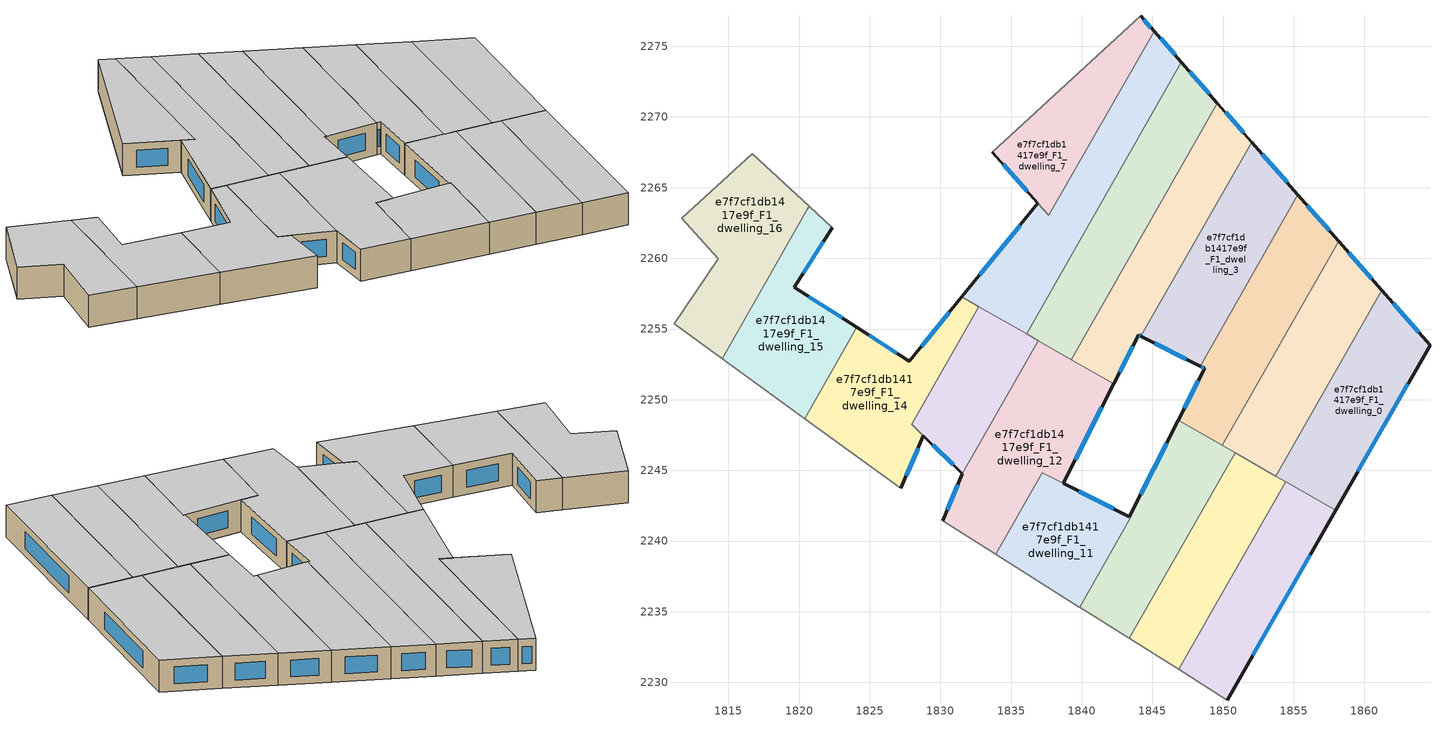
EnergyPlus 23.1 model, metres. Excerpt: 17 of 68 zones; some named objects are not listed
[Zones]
e7f7cf1db1417e9f_F1_dwelling_0
 floor to e7f7cf1db1417e9f_F0_dwelling_0 (EU_floor_Construction): 1861.23,2257.74 1864.63,2253.86 1857.96,2242.18 1853.73,2244.59 z3
 wall outside (EU_wall_Construction): 1857.96,2242.18 1864.63,2253.86 1861.23,2257.74 z3:6
 wall to e7f7cf1db1417e9f_F1_dwelling_1 (EU_wall_Construction): 1861.23,2257.74 1853.73,2244.59 z3:6
 wall to e7f7cf1db1417e9f_F1_dwelling_8 (EU_wall_Construction): 1854.43,2244.2 1857.96,2242.18 z3:6
 wall to e7f7cf1db1417e9f_F1_dwelling_9 (EU_wall_Construction): 1853.73,2244.59 1854.43,2244.2 z3:6
 window (EU_Window_Construction): 1863.83,2254.77 1862.03,2256.83 / 1859.53,2244.92 1863.07,2251.12 z3.7:5.3
 ceiling to e7f7cf1db1417e9f_F2_dwelling_0 (EU_floor_Construction): 1857.96,2242.18 1864.63,2253.86 1861.23,2257.74 1853.73,2244.59 z6
e7f7cf1db1417e9f_F1_dwelling_1
 floor to e7f7cf1db1417e9f_F0_dwelling_1 (EU_floor_Construction): 1858.17,2261.22 1861.23,2257.74 1853.73,2244.59 1849.92,2246.76 z3
 wall outside (EU_wall_Construction): 1861.23,2257.74 1858.17,2261.22 z3:6
 wall to e7f7cf1db1417e9f_F1_dwelling_2 (EU_wall_Construction): 1858.17,2261.22 1849.92,2246.76 z3:6
 wall to e7f7cf1db1417e9f_F1_dwelling_9 (EU_wall_Construction): 1850.85,2246.23 1853.73,2244.59 z3:6
 wall to e7f7cf1db1417e9f_F1_dwelling_10 (EU_wall_Construction): 1849.92,2246.76 1850.85,2246.23 z3:6
 window (EU_Window_Construction): 1860.51,2258.56 1858.89,2260.41 z3.7:5.3
 ceiling to e7f7cf1db1417e9f_F2_dwelling_1 (EU_floor_Construction): 1853.73,2244.59 1861.23,2257.74 1858.17,2261.22 1849.92,2246.76 z6
e7f7cf1db1417e9f_F1_dwelling_10
 floor to e7f7cf1db1417e9f_F0_dwelling_10 (EU_floor_Construction): 1850.85,2246.23 1843.37,2233.11 1839.84,2235.33 1843.46,2241.68 1843.37,2241.73 1846.83,2248.53 z3
 wall outside (EU_wall_Construction): 1846.83,2248.53 1843.37,2241.73 z3:6
 wall to e7f7cf1db1417e9f_F1_dwelling_11 (EU_wall_Construction): 1843.37,2241.73 1843.46,2241.68 1839.84,2235.33 z3:6
 wall to e7f7cf1db1417e9f_F1_dwelling_9 (EU_wall_Construction): 1843.37,2233.11 1850.85,2246.23 z3:6
 wall adiabatic (EU_wall_Construction): 1839.84,2235.33 1843.37,2233.11 z3:6
 wall to e7f7cf1db1417e9f_F1_dwelling_2 (EU_wall_Construction): 1849.92,2246.76 1846.83,2248.53 z3:6
 window (EU_Window_Construction): 1846.01,2246.93 1844.18,2243.32 z3.7:5.3
 ceiling to e7f7cf1db1417e9f_F2_dwelling_10 (EU_floor_Construction): 1843.37,2233.11 1850.85,2246.23 1846.83,2248.53 1843.37,2241.73 1843.46,2241.68 1839.84,2235.33 z6
e7f7cf1db1417e9f_F1_dwelling_11
 floor to e7f7cf1db1417e9f_F0_dwelling_11 (EU_floor_Construction): 1843.46,2241.68 1839.84,2235.33 1833.92,2239.05 1837.22,2244.83 z3
 wall outside (EU_wall_Construction): 1843.37,2241.73 1838.68,2244.09 z3:6
 wall adiabatic (EU_wall_Construction): 1833.92,2239.05 1839.84,2235.33 z3:6
 wall to e7f7cf1db1417e9f_F1_dwelling_12 (EU_wall_Construction): 1838.68,2244.09 1837.22,2244.83 1833.92,2239.05 z3:6
 window (EU_Window_Construction): 1842.27,2242.28 1839.78,2243.54 z3.7:5.3
 ceiling to e7f7cf1db1417e9f_F2_dwelling_11 (EU_floor_Construction): 1839.84,2235.33 1843.46,2241.68 1837.22,2244.83 1833.92,2239.05 z6
e7f7cf1db1417e9f_F1_dwelling_12
 floor to e7f7cf1db1417e9f_F0_dwelling_12 (EU_floor_Construction): 1842.26,2251.13 1838.68,2244.09 1837.22,2244.83 1833.92,2239.05 1830.15,2241.42 1831.54,2244.75 1836.92,2254.18 z3
 wall outside (EU_wall_Construction): 1838.68,2244.09 1842.26,2251.13 / 1831.54,2244.75 1830.15,2241.42 z3:6
 wall adiabatic (EU_wall_Construction): 1830.15,2241.42 1833.92,2239.05 z3:6
 wall to e7f7cf1db1417e9f_F1_dwelling_13 (EU_wall_Construction): 1836.92,2254.18 1831.54,2244.75 z3:6
 wall to e7f7cf1db1417e9f_F1_dwelling_4 (EU_wall_Construction): 1842.26,2251.13 1839.26,2252.84 z3:6
 wall to e7f7cf1db1417e9f_F1_dwelling_5 (EU_wall_Construction): 1839.26,2252.84 1836.92,2254.18 z3:6
 window (EU_Window_Construction): 1839.52,2245.74 1841.42,2249.48 / 1831.21,2243.97 1830.48,2242.2 z3.7:5.3
 ceiling to e7f7cf1db1417e9f_F2_dwelling_12 (EU_floor_Construction): 1838.68,2244.09 1842.26,2251.13 1836.92,2254.18 1831.54,2244.75 1830.15,2241.42 1833.92,2239.05 1837.22,2244.83 z6
e7f7cf1db1417e9f_F1_dwelling_13
 floor to e7f7cf1db1417e9f_F0_dwelling_13 (EU_floor_Construction): 1836.92,2254.18 1831.54,2244.75 1827.97,2248.25 1832.72,2256.57 z3
 wall outside (EU_wall_Construction): 1828.79,2247.44 1831.54,2244.75 z3:6
 wall to e7f7cf1db1417e9f_F1_dwelling_14 (EU_wall_Construction): 1832.72,2256.57 1827.97,2248.25 1828.79,2247.45 z3:6
 wall to e7f7cf1db1417e9f_F1_dwelling_6 (EU_wall_Construction): 1836.09,2254.65 1832.72,2256.57 z3:6
 wall to e7f7cf1db1417e9f_F1_dwelling_5 (EU_wall_Construction): 1836.92,2254.18 1836.09,2254.65 z3:6
 window (EU_Window_Construction): 1829.44,2246.81 1830.9,2245.39 z3.7:5.3
 ceiling to e7f7cf1db1417e9f_F2_dwelling_13 (EU_floor_Construction): 1831.54,2244.75 1836.92,2254.18 1832.72,2256.57 1827.97,2248.25 z6
e7f7cf1db1417e9f_F1_dwelling_14
 floor to e7f7cf1db1417e9f_F0_dwelling_14 (EU_floor_Construction): 1832.72,2256.57 1827.97,2248.25 1828.79,2247.45 1827.2,2243.74 1820.41,2248.66 1824.09,2255.11 1827.8,2252.71 1831.5,2257.27 z3
 wall outside (EU_wall_Construction): 1831.5,2257.27 1827.8,2252.71 1824.09,2255.11 / 1827.2,2243.74 1828.79,2247.45 z3:6
 wall to e7f7cf1db1417e9f_F1_dwelling_15 (EU_wall_Construction): 1824.09,2255.11 1820.41,2248.66 z3:6
 wall adiabatic (EU_wall_Construction): 1820.41,2248.66 1827.2,2243.74 z3:6
 wall to e7f7cf1db1417e9f_F1_dwelling_6 (EU_wall_Construction): 1832.72,2256.57 1831.5,2257.27 z3:6
 window (EU_Window_Construction): 1826.93,2253.27 1824.96,2254.55 / 1830.63,2256.2 1828.67,2253.78 / 1827.57,2244.61 1828.42,2246.58 z3.7:5.3
 ceiling to e7f7cf1db1417e9f_F2_dwelling_14 (EU_floor_Construction): 1828.79,2247.45 1827.97,2248.25 1832.72,2256.57 1831.5,2257.27 1827.8,2252.71 1824.09,2255.11 1820.41,2248.66 1827.2,2243.74 z6
e7f7cf1db1417e9f_F1_dwelling_15
 floor to e7f7cf1db1417e9f_F0_dwelling_15 (EU_floor_Construction): 1822.35,2262.16 1819.66,2257.97 1824.09,2255.11 1820.41,2248.66 1814.56,2252.9 1820.59,2263.49 1820.71,2263.69 z3
 wall outside (EU_wall_Construction): 1824.09,2255.11 1819.66,2257.97 1822.35,2262.16 z3:6
 wall adiabatic (EU_wall_Construction): 1814.56,2252.9 1820.41,2248.66 / 1822.35,2262.16 1820.71,2263.69 z3:6
 wall to e7f7cf1db1417e9f_F1_dwelling_16 (EU_wall_Construction): 1820.71,2263.69 1820.59,2263.49 1814.56,2252.9 z3:6
 window (EU_Window_Construction): 1823.05,2255.78 1820.7,2257.3 / 1820.3,2258.96 1821.72,2261.18 z3.7:5.3
 ceiling to e7f7cf1db1417e9f_F2_dwelling_15 (EU_floor_Construction): 1820.41,2248.66 1824.09,2255.11 1819.66,2257.97 1822.35,2262.16 1820.71,2263.69 1820.59,2263.49 1814.56,2252.9 z6
e7f7cf1db1417e9f_F1_dwelling_16
 floor to e7f7cf1db1417e9f_F0_dwelling_16 (EU_floor_Construction): 1820.71,2263.69 1814.56,2252.9 1811.15,2255.37 1814.27,2259.97 1811.72,2262.85 1816.7,2267.41 z3
 wall adiabatic (EU_wall_Construction): 1820.71,2263.69 1816.7,2267.41 1811.72,2262.85 1814.27,2259.97 1811.15,2255.37 1814.56,2252.9 z3:6
 ceiling to e7f7cf1db1417e9f_F2_dwelling_16 (EU_floor_Construction): 1814.56,2252.9 1820.71,2263.69 1816.7,2267.41 1811.72,2262.85 1814.27,2259.97 1811.15,2255.37 z6
e7f7cf1db1417e9f_F1_dwelling_2
 floor to e7f7cf1db1417e9f_F0_dwelling_2 (EU_floor_Construction): 1855.29,2264.5 1858.17,2261.22 1849.92,2246.76 1846.83,2248.53 1848.7,2252.21 1848.37,2252.38 z3
 wall outside (EU_wall_Construction): 1848.37,2252.38 1848.7,2252.21 1846.83,2248.53 / 1858.17,2261.22 1855.29,2264.5 z3:6
 wall to e7f7cf1db1417e9f_F1_dwelling_3 (EU_wall_Construction): 1855.29,2264.5 1848.37,2252.38 z3:6
 window (EU_Window_Construction): 1848.26,2251.35 1847.26,2249.39 / 1848.45,2252.34 1848.62,2252.25 / 1857.49,2261.99 1855.96,2263.73 z3.7:5.3
 ceiling to e7f7cf1db1417e9f_F2_dwelling_2 (EU_floor_Construction): 1849.92,2246.76 1858.17,2261.22 1855.29,2264.5 1848.37,2252.38 1848.7,2252.21 1846.83,2248.53 z6
e7f7cf1db1417e9f_F1_dwelling_3
 floor to e7f7cf1db1417e9f_F0_dwelling_3 (EU_floor_Construction): 1852.02,2268.22 1855.29,2264.5 1848.37,2252.38 1844.19,2254.5 z3
 wall outside (EU_wall_Construction): 1855.29,2264.5 1852.02,2268.22 / 1844.19,2254.5 1848.37,2252.38 z3:6
 wall to e7f7cf1db1417e9f_F1_dwelling_4 (EU_wall_Construction): 1852.02,2268.22 1844.19,2254.5 z3:6
 window (EU_Window_Construction): 1854.52,2265.38 1852.78,2267.35 / 1845.17,2254 1847.39,2252.88 z3.7:5.3
 ceiling to e7f7cf1db1417e9f_F2_dwelling_3 (EU_floor_Construction): 1848.37,2252.38 1855.29,2264.5 1852.02,2268.22 1844.19,2254.5 z6
e7f7cf1db1417e9f_F1_dwelling_4
 floor to e7f7cf1db1417e9f_F0_dwelling_4 (EU_floor_Construction): 1849.6,2270.97 1852.02,2268.22 1844.19,2254.5 1844.01,2254.59 1842.26,2251.13 1839.26,2252.84 z3
 wall outside (EU_wall_Construction): 1842.26,2251.13 1844.01,2254.59 1844.19,2254.5 / 1852.02,2268.22 1849.6,2270.97 z3:6
 wall to e7f7cf1db1417e9f_F1_dwelling_5 (EU_wall_Construction): 1849.6,2270.97 1839.26,2252.84 z3:6
 window (EU_Window_Construction): 1842.67,2251.94 1843.6,2253.78 / 1851.45,2268.87 1850.17,2270.33 / 1844.06,2254.57 1844.15,2254.52 z3.7:5.3
 ceiling to e7f7cf1db1417e9f_F2_dwelling_4 (EU_floor_Construction): 1844.19,2254.5 1852.02,2268.22 1849.6,2270.97 1839.26,2252.84 1842.26,2251.13 1844.01,2254.59 z6
e7f7cf1db1417e9f_F1_dwelling_5
 floor to e7f7cf1db1417e9f_F0_dwelling_5 (EU_floor_Construction): 1847.05,2273.87 1849.6,2270.97 1839.26,2252.84 1836.09,2254.65 z3
 wall outside (EU_wall_Construction): 1849.6,2270.97 1847.05,2273.87 z3:6
 wall to e7f7cf1db1417e9f_F1_dwelling_6 (EU_wall_Construction): 1847.05,2273.87 1836.09,2254.65 z3:6
 window (EU_Window_Construction): 1849,2271.65 1847.65,2273.19 z3.7:5.3
 ceiling to e7f7cf1db1417e9f_F2_dwelling_5 (EU_floor_Construction): 1839.26,2252.84 1849.6,2270.97 1847.05,2273.87 1836.09,2254.65 z6
e7f7cf1db1417e9f_F1_dwelling_6
 floor to e7f7cf1db1417e9f_F0_dwelling_6 (EU_floor_Construction): 1845.11,2276.08 1847.05,2273.87 1836.09,2254.65 1831.5,2257.27 1836.9,2263.9 1837.68,2263.03 z3
 wall outside (EU_wall_Construction): 1836.9,2263.9 1831.5,2257.27 / 1847.05,2273.87 1845.11,2276.08 z3:6
 wall to e7f7cf1db1417e9f_F1_dwelling_7 (EU_wall_Construction): 1845.11,2276.08 1837.68,2263.03 1836.9,2263.9 z3:6
 window (EU_Window_Construction): 1835.63,2262.35 1832.77,2258.82 / 1846.6,2274.39 1845.57,2275.56 z3.7:5.3
 ceiling to e7f7cf1db1417e9f_F2_dwelling_6 (EU_floor_Construction): 1836.09,2254.65 1847.05,2273.87 1845.11,2276.08 1837.68,2263.03 1836.9,2263.9 1831.5,2257.27 z6
e7f7cf1db1417e9f_F1_dwelling_7
 floor to e7f7cf1db1417e9f_F0_dwelling_7 (EU_floor_Construction): 1844.17,2277.14 1845.11,2276.08 1837.68,2263.03 1833.68,2267.5 z3
 wall outside (EU_wall_Construction): 1845.11,2276.08 1844.17,2277.14 / 1833.68,2267.5 1836.9,2263.9 z3:6
 wall adiabatic (EU_wall_Construction): 1844.17,2277.14 1833.68,2267.5 z3:6
 window (EU_Window_Construction): 1844.89,2276.33 1844.4,2276.89 / 1834.44,2266.65 1836.14,2264.75 z3.7:5.3
 ceiling to e7f7cf1db1417e9f_F2_dwelling_7 (EU_floor_Construction): 1837.68,2263.03 1845.11,2276.08 1844.17,2277.14 1833.68,2267.5 z6
e7f7cf1db1417e9f_F1_dwelling_8
 floor to e7f7cf1db1417e9f_F0_dwelling_8 (EU_floor_Construction): 1857.96,2242.18 1850.3,2228.75 1846.85,2230.92 1854.42,2244.2 z3
 wall outside (EU_wall_Construction): 1850.3,2228.75 1857.96,2242.18 z3:6
 wall to e7f7cf1db1417e9f_F1_dwelling_9 (EU_wall_Construction): 1854.42,2244.2 1846.85,2230.92 z3:6
 wall adiabatic (EU_wall_Construction): 1846.85,2230.92 1850.3,2228.75 z3:6
 window (EU_Window_Construction): 1852.1,2231.91 1856.16,2239.03 z3.7:5.3
 ceiling to e7f7cf1db1417e9f_F2_dwelling_8 (EU_floor_Construction): 1850.3,2228.75 1857.96,2242.18 1854.42,2244.2 1846.85,2230.92 z6
e7f7cf1db1417e9f_F1_dwelling_9
 floor to e7f7cf1db1417e9f_F0_dwelling_9 (EU_floor_Construction): 1854.42,2244.2 1846.85,2230.92 1843.37,2233.11 1850.85,2246.23 z3
 wall adiabatic (EU_wall_Construction): 1843.37,2233.11 1846.85,2230.92 z3:6
 ceiling to e7f7cf1db1417e9f_F2_dwelling_9 (EU_floor_Construction): 1846.85,2230.92 1854.42,2244.2 1850.85,2246.23 1843.37,2233.11 z6
[Building]
EU S2 Campaign: North Axis=0; Terrain=City; Solar Distribution=FullExterior
[Site:Location]
Budapest.Ferenc.Liszt.Intl.AP: Latitude=47.437; Longitude=19.256; Time Zone=1; Elevation=185
[SizingPeriod:WeatherFileDays]
AnnualSizingPeriod: Begin Month=1; Begin Day of Month=1; End Month=12; End Day of Month=31; Day of Week for Start Day=Monday; Use Weather File Daylight Saving Period=No; Use Weather File Rain and Snow Indicators=No
[MATERIAL]
EU_InternalMass_Material: Roughness=MediumRough; Thickness=0.1; Conductivity=1; Density=1800; Specific Heat=900; Thermal Absorptance=0.9; Solar Absorptance=0.7; Visible Absorptance=0.7
[MATERIAL:NOMASS] Roughness=MediumRough; Thermal Absorptance=0.9; Solar Absorptance=0.7; Visible Absorptance=0.7
Name | Thermal Resistance
EU_wall_NoMass | 0.832559
EU_floor_NoMass | 0.872794
[WINDOWMATERIAL:SIMPLEGLAZINGSYSTEM]
EU_Window_SimpleGlazing: UFactor=2.79869; Solar Heat Gain Coefficient=0.75; Visible Transmittance=0.75
[CONSTRUCTION]
EU_wall_Construction: EU_wall_NoMass
EU_floor_Construction: EU_floor_NoMass
EU_Window_Construction: EU_Window_SimpleGlazing
EU_InternalMass_Construction: EU_InternalMass_Material
[ZONE] Type=1; Multiplier=1; Ceiling Height=autocalculate; Floor Area=autocalculate; Part of Total Floor Area=Yes
Name | Volume
e7f7cf1db1417e9f_F1_dwelling_0 | 209.092
e7f7cf1db1417e9f_F1_dwelling_1 | 209.094
e7f7cf1db1417e9f_F1_dwelling_10 | 194.145
e7f7cf1db1417e9f_F1_dwelling_11 | 146.332
e7f7cf1db1417e9f_F1_dwelling_12 | 245.275
e7f7cf1db1417e9f_F1_dwelling_13 | 148.081
e7f7cf1db1417e9f_F1_dwelling_14 | 203.819
e7f7cf1db1417e9f_F1_dwelling_15 | 187.89
e7f7cf1db1417e9f_F1_dwelling_16 | 202.241
e7f7cf1db1417e9f_F1_dwelling_2 | 209.099
e7f7cf1db1417e9f_F1_dwelling_3 | 209.098
e7f7cf1db1417e9f_F1_dwelling_4 | 209.103
e7f7cf1db1417e9f_F1_dwelling_5 | 235.588
e7f7cf1db1417e9f_F1_dwelling_6 | 233.261
e7f7cf1db1417e9f_F1_dwelling_7 | 158.421
e7f7cf1db1417e9f_F1_dwelling_8 | 187.533
e7f7cf1db1417e9f_F1_dwelling_9 | 187.507
[INTERNALMASS] Construction=EU_InternalMass_Construction
Name | Zone or ZoneList | Surface Area
e7f7cf1db1417e9f_F1_dwelling_0_EU_InternalMass | e7f7cf1db1417e9f_F1_dwelling_0 | 69.6974
e7f7cf1db1417e9f_F1_dwelling_1_EU_InternalMass | e7f7cf1db1417e9f_F1_dwelling_1 | 69.6982
e7f7cf1db1417e9f_F1_dwelling_2_EU_InternalMass | e7f7cf1db1417e9f_F1_dwelling_2 | 69.6996
e7f7cf1db1417e9f_F1_dwelling_3_EU_InternalMass | e7f7cf1db1417e9f_F1_dwelling_3 | 69.6992
e7f7cf1db1417e9f_F1_dwelling_4_EU_InternalMass | e7f7cf1db1417e9f_F1_dwelling_4 | 69.7011
e7f7cf1db1417e9f_F1_dwelling_5_EU_InternalMass | e7f7cf1db1417e9f_F1_dwelling_5 | 78.5312
e7f7cf1db1417e9f_F1_dwelling_6_EU_InternalMass | e7f7cf1db1417e9f_F1_dwelling_6 | 77.7529
e7f7cf1db1417e9f_F1_dwelling_7_EU_InternalMass | e7f7cf1db1417e9f_F1_dwelling_7 | 52.8124
e7f7cf1db1417e9f_F1_dwelling_8_EU_InternalMass | e7f7cf1db1417e9f_F1_dwelling_8 | 62.511
e7f7cf1db1417e9f_F1_dwelling_9_EU_InternalMass | e7f7cf1db1417e9f_F1_dwelling_9 | 62.5024
e7f7cf1db1417e9f_F1_dwelling_10_EU_InternalMass | e7f7cf1db1417e9f_F1_dwelling_10 | 64.7147
e7f7cf1db1417e9f_F1_dwelling_11_EU_InternalMass | e7f7cf1db1417e9f_F1_dwelling_11 | 48.793
e7f7cf1db1417e9f_F1_dwelling_12_EU_InternalMass | e7f7cf1db1417e9f_F1_dwelling_12 | 81.7601
e7f7cf1db1417e9f_F1_dwelling_13_EU_InternalMass | e7f7cf1db1417e9f_F1_dwelling_13 | 49.3564
e7f7cf1db1417e9f_F1_dwelling_14_EU_InternalMass | e7f7cf1db1417e9f_F1_dwelling_14 | 67.9424
e7f7cf1db1417e9f_F1_dwelling_15_EU_InternalMass | e7f7cf1db1417e9f_F1_dwelling_15 | 62.6299
e7f7cf1db1417e9f_F1_dwelling_16_EU_InternalMass | e7f7cf1db1417e9f_F1_dwelling_16 | 67.4119
[OTHEREQUIPMENT] Fuel Type=Electricity; Design Level Calculation Method=Watts/Area; Power per Zone Floor Area=1; Fraction Latent=0; Fraction Radiant=0; Fraction Lost=0; Carbon Dioxide Generation Rate=0; EndUse Subcategory=EU_Step8_InternalGains
Name | Zone or ZoneList or Space or SpaceList | Schedule
EU_Step8_InternalGain_e7f7cf1db1417e9f_F1_dwelling_0_f000 | e7f7cf1db1417e9f_F1_dwelling_0 | EU_Step8_GainSchedule_e7f7cf1db1417e9f_F1_dwelling_0_f000
EU_Step8_InternalGain_e7f7cf1db1417e9f_F1_dwelling_1_f000 | e7f7cf1db1417e9f_F1_dwelling_1 | EU_Step8_GainSchedule_e7f7cf1db1417e9f_F1_dwelling_1_f000
EU_Step8_InternalGain_e7f7cf1db1417e9f_F1_dwelling_2_f000 | e7f7cf1db1417e9f_F1_dwelling_2 | EU_Step8_GainSchedule_e7f7cf1db1417e9f_F1_dwelling_2_f000
EU_Step8_InternalGain_e7f7cf1db1417e9f_F1_dwelling_3_f000 | e7f7cf1db1417e9f_F1_dwelling_3 | EU_Step8_GainSchedule_e7f7cf1db1417e9f_F1_dwelling_3_f000
EU_Step8_InternalGain_e7f7cf1db1417e9f_F1_dwelling_4_f000 | e7f7cf1db1417e9f_F1_dwelling_4 | EU_Step8_GainSchedule_e7f7cf1db1417e9f_F1_dwelling_4_f000
EU_Step8_InternalGain_e7f7cf1db1417e9f_F1_dwelling_5_f000 | e7f7cf1db1417e9f_F1_dwelling_5 | EU_Step8_GainSchedule_e7f7cf1db1417e9f_F1_dwelling_5_f000
EU_Step8_InternalGain_e7f7cf1db1417e9f_F1_dwelling_6_f000 | e7f7cf1db1417e9f_F1_dwelling_6 | EU_Step8_GainSchedule_e7f7cf1db1417e9f_F1_dwelling_6_f000
EU_Step8_InternalGain_e7f7cf1db1417e9f_F1_dwelling_7_f000 | e7f7cf1db1417e9f_F1_dwelling_7 | EU_Step8_GainSchedule_e7f7cf1db1417e9f_F1_dwelling_7_f000
EU_Step8_InternalGain_e7f7cf1db1417e9f_F1_dwelling_8_f000 | e7f7cf1db1417e9f_F1_dwelling_8 | EU_Step8_GainSchedule_e7f7cf1db1417e9f_F1_dwelling_8_f000
EU_Step8_InternalGain_e7f7cf1db1417e9f_F1_dwelling_9_f000 | e7f7cf1db1417e9f_F1_dwelling_9 | EU_Step8_GainSchedule_e7f7cf1db1417e9f_F1_dwelling_9_f000
EU_Step8_InternalGain_e7f7cf1db1417e9f_F1_dwelling_10_f000 | e7f7cf1db1417e9f_F1_dwelling_10 | EU_Step8_GainSchedule_e7f7cf1db1417e9f_F1_dwelling_10_f000
EU_Step8_InternalGain_e7f7cf1db1417e9f_F1_dwelling_11_f000 | e7f7cf1db1417e9f_F1_dwelling_11 | EU_Step8_GainSchedule_e7f7cf1db1417e9f_F1_dwelling_11_f000
EU_Step8_InternalGain_e7f7cf1db1417e9f_F1_dwelling_12_f000 | e7f7cf1db1417e9f_F1_dwelling_12 | EU_Step8_GainSchedule_e7f7cf1db1417e9f_F1_dwelling_12_f000
EU_Step8_InternalGain_e7f7cf1db1417e9f_F1_dwelling_13_f000 | e7f7cf1db1417e9f_F1_dwelling_13 | EU_Step8_GainSchedule_e7f7cf1db1417e9f_F1_dwelling_13_f000
EU_Step8_InternalGain_e7f7cf1db1417e9f_F1_dwelling_14_f000 | e7f7cf1db1417e9f_F1_dwelling_14 | EU_Step8_GainSchedule_e7f7cf1db1417e9f_F1_dwelling_14_f000
EU_Step8_InternalGain_e7f7cf1db1417e9f_F1_dwelling_15_f000 | e7f7cf1db1417e9f_F1_dwelling_15 | EU_Step8_GainSchedule_e7f7cf1db1417e9f_F1_dwelling_15_f000
EU_Step8_InternalGain_e7f7cf1db1417e9f_F1_dwelling_16_f000 | e7f7cf1db1417e9f_F1_dwelling_16 | EU_Step8_GainSchedule_e7f7cf1db1417e9f_F1_dwelling_16_f000
[ZONEVENTILATION:DESIGNFLOWRATE] Schedule=EU_AlwaysOn; Design Flow Rate Calculation Method=AirChanges/Hour; Air Changes per Hour=0.475469; Ventilation Type=Natural; Fan Pressure Rise=0; Fan Total Efficiency=1; Constant Term Coefficient=1; Temperature Term Coefficient=0; Velocity Term Coefficient=0; Velocity Squared Term Coefficient=0; Minimum Indoor Temperature=-100; Maximum Indoor Temperature=100; Delta Temperature=-100; Minimum Outdoor Temperature=-100; Maximum Outdoor Temperature=100; Maximum Wind Speed=40
Name | Zone or ZoneList or Space or SpaceList
EU_ConstantAir_e7f7cf1db1417e9f_F1_dwelling_0 | e7f7cf1db1417e9f_F1_dwelling_0
EU_ConstantAir_e7f7cf1db1417e9f_F1_dwelling_1 | e7f7cf1db1417e9f_F1_dwelling_1
EU_ConstantAir_e7f7cf1db1417e9f_F1_dwelling_2 | e7f7cf1db1417e9f_F1_dwelling_2
EU_ConstantAir_e7f7cf1db1417e9f_F1_dwelling_3 | e7f7cf1db1417e9f_F1_dwelling_3
EU_ConstantAir_e7f7cf1db1417e9f_F1_dwelling_4 | e7f7cf1db1417e9f_F1_dwelling_4
EU_ConstantAir_e7f7cf1db1417e9f_F1_dwelling_5 | e7f7cf1db1417e9f_F1_dwelling_5
EU_ConstantAir_e7f7cf1db1417e9f_F1_dwelling_6 | e7f7cf1db1417e9f_F1_dwelling_6
EU_ConstantAir_e7f7cf1db1417e9f_F1_dwelling_7 | e7f7cf1db1417e9f_F1_dwelling_7
EU_ConstantAir_e7f7cf1db1417e9f_F1_dwelling_8 | e7f7cf1db1417e9f_F1_dwelling_8
EU_ConstantAir_e7f7cf1db1417e9f_F1_dwelling_9 | e7f7cf1db1417e9f_F1_dwelling_9
EU_ConstantAir_e7f7cf1db1417e9f_F1_dwelling_10 | e7f7cf1db1417e9f_F1_dwelling_10
EU_ConstantAir_e7f7cf1db1417e9f_F1_dwelling_11 | e7f7cf1db1417e9f_F1_dwelling_11
EU_ConstantAir_e7f7cf1db1417e9f_F1_dwelling_12 | e7f7cf1db1417e9f_F1_dwelling_12
EU_ConstantAir_e7f7cf1db1417e9f_F1_dwelling_13 | e7f7cf1db1417e9f_F1_dwelling_13
EU_ConstantAir_e7f7cf1db1417e9f_F1_dwelling_14 | e7f7cf1db1417e9f_F1_dwelling_14
EU_ConstantAir_e7f7cf1db1417e9f_F1_dwelling_15 | e7f7cf1db1417e9f_F1_dwelling_15
EU_ConstantAir_e7f7cf1db1417e9f_F1_dwelling_16 | e7f7cf1db1417e9f_F1_dwelling_16
[HVACTEMPLATE:ZONE:IDEALLOADSAIRSYSTEM] System Availability Schedule=EU_AlwaysOn; Maximum Heating Supply Air Temperature=50; Minimum Cooling Supply Air Temperature=13; Maximum Heating Supply Air Humidity Ratio=0.0156; Minimum Cooling Supply Air Humidity Ratio=0.0077; Heating Limit=NoLimit; Cooling Limit=NoLimit; Heating Availability Schedule=EU_AlwaysOn; Cooling Availability Schedule=EU_CoolingOff; Dehumidification Control Type=ConstantSensibleHeatRatio; Cooling Sensible Heat Ratio=0.7; Dehumidification Setpoint=60; Humidification Control Type=None; Humidification Setpoint=30; Outdoor Air Method=None; Outdoor Air Flow Rate per Person=0.00944; Outdoor Air Flow Rate per Zone Floor Area=0; Outdoor Air Flow Rate per Zone=0; Demand Controlled Ventilation Type=None; Outdoor Air Economizer Type=NoEconomizer; Heat Recovery Type=None; Sensible Heat Recovery Effectiveness=0.7; Latent Heat Recovery Effectiveness=0.65
Name | Template Thermostat
e7f7cf1db1417e9f_F1_dwelling_0 | EU_HeatOnly_e7f7cf1db1417e9f_F1_dwelling_0
e7f7cf1db1417e9f_F1_dwelling_1 | EU_HeatOnly_e7f7cf1db1417e9f_F1_dwelling_1
e7f7cf1db1417e9f_F1_dwelling_2 | EU_HeatOnly_e7f7cf1db1417e9f_F1_dwelling_2
e7f7cf1db1417e9f_F1_dwelling_3 | EU_HeatOnly_e7f7cf1db1417e9f_F1_dwelling_3
e7f7cf1db1417e9f_F1_dwelling_4 | EU_HeatOnly_e7f7cf1db1417e9f_F1_dwelling_4
e7f7cf1db1417e9f_F1_dwelling_5 | EU_HeatOnly_e7f7cf1db1417e9f_F1_dwelling_5
e7f7cf1db1417e9f_F1_dwelling_6 | EU_HeatOnly_e7f7cf1db1417e9f_F1_dwelling_6
e7f7cf1db1417e9f_F1_dwelling_7 | EU_HeatOnly_e7f7cf1db1417e9f_F1_dwelling_7
e7f7cf1db1417e9f_F1_dwelling_8 | EU_HeatOnly_e7f7cf1db1417e9f_F1_dwelling_8
e7f7cf1db1417e9f_F1_dwelling_9 | EU_HeatOnly_e7f7cf1db1417e9f_F1_dwelling_9
e7f7cf1db1417e9f_F1_dwelling_10 | EU_HeatOnly_e7f7cf1db1417e9f_F1_dwelling_10
e7f7cf1db1417e9f_F1_dwelling_11 | EU_HeatOnly_e7f7cf1db1417e9f_F1_dwelling_11
e7f7cf1db1417e9f_F1_dwelling_12 | EU_HeatOnly_e7f7cf1db1417e9f_F1_dwelling_12
e7f7cf1db1417e9f_F1_dwelling_13 | EU_HeatOnly_e7f7cf1db1417e9f_F1_dwelling_13
e7f7cf1db1417e9f_F1_dwelling_14 | EU_HeatOnly_e7f7cf1db1417e9f_F1_dwelling_14
e7f7cf1db1417e9f_F1_dwelling_15 | EU_HeatOnly_e7f7cf1db1417e9f_F1_dwelling_15
e7f7cf1db1417e9f_F1_dwelling_16 | EU_HeatOnly_e7f7cf1db1417e9f_F1_dwelling_16
[SIZING:ZONE] Zone Cooling Design Supply Air Temperature Input Method=SupplyAirTemperature; Zone Cooling Design Supply Air Temperature=13; Zone Heating Design Supply Air Temperature Input Method=SupplyAirTemperature; Zone Heating Design Supply Air Temperature=50; Zone Cooling Design Supply Air Humidity Ratio=0.008; Zone Heating Design Supply Air Humidity Ratio=0.008; Cooling Design Air Flow Method=DesignDay; Cooling Design Air Flow Rate=0; Cooling Minimum Air Flow per Zone Floor Area=0.000762; Cooling Minimum Air Flow=0; Cooling Minimum Air Flow Fraction=0.2; Heating Design Air Flow Method=DesignDay; Heating Design Air Flow Rate=0; Heating Maximum Air Flow per Zone Floor Area=0.002032; Heating Maximum Air Flow=0.141576; Heating Maximum Air Flow Fraction=0.3; Account for Dedicated Outdoor Air System=No; Dedicated Outdoor Air System Control Strategy=NeutralSupplyAir; Dedicated Outdoor Air Low Setpoint Temperature for Design=autosize; Dedicated Outdoor Air High Setpoint Temperature for Design=autosize; Zone Load Sizing Method=Sensible Load Only No Latent Load; Zone Latent Cooling Design Supply Air Humidity Ratio Input Method=HumidityRatioDifference; Zone Cooling Design Supply Air Humidity Ratio Difference=0.005; Zone Latent Heating Design Supply Air Humidity Ratio Input Method=HumidityRatioDifference; Zone Humidification Design Supply Air Humidity Ratio Difference=0.005
e7f7cf1db1417e9f_F1_dwelling_0; e7f7cf1db1417e9f_F1_dwelling_1; e7f7cf1db1417e9f_F1_dwelling_2; e7f7cf1db1417e9f_F1_dwelling_3; e7f7cf1db1417e9f_F1_dwelling_4; e7f7cf1db1417e9f_F1_dwelling_5; e7f7cf1db1417e9f_F1_dwelling_6; e7f7cf1db1417e9f_F1_dwelling_7; e7f7cf1db1417e9f_F1_dwelling_8; e7f7cf1db1417e9f_F1_dwelling_9; e7f7cf1db1417e9f_F1_dwelling_10; e7f7cf1db1417e9f_F1_dwelling_11; e7f7cf1db1417e9f_F1_dwelling_12; e7f7cf1db1417e9f_F1_dwelling_13; e7f7cf1db1417e9f_F1_dwelling_14; e7f7cf1db1417e9f_F1_dwelling_15; e7f7cf1db1417e9f_F1_dwelling_16
[SCHEDULE:CONSTANT]
Name | Hourly Value
EU_AlwaysOn | 1
EU_CoolingOff | 0
[SCHEDULE:FILE] Column Number=1; Rows to Skip at Top=0; Number of Hours of Data=8760; Column Separator=Comma; Interpolate to Timestep=No; Minutes per Item=60; Adjust Schedule for Daylight Savings=Yes
Name | File
EU_Step8_GainSchedule_e7f7cf1db1417e9f_F1_dwelling_0_f000 | ../../schedules/e7f7cf1db1417e9f/e7f7cf1db1417e9f_F1_dwelling_0_f000_gain.csv
EU_Step8_GainSchedule_e7f7cf1db1417e9f_F1_dwelling_1_f000 | ../../schedules/e7f7cf1db1417e9f/e7f7cf1db1417e9f_F1_dwelling_1_f000_gain.csv
EU_Step8_GainSchedule_e7f7cf1db1417e9f_F1_dwelling_2_f000 | ../../schedules/e7f7cf1db1417e9f/e7f7cf1db1417e9f_F1_dwelling_2_f000_gain.csv
EU_Step8_GainSchedule_e7f7cf1db1417e9f_F1_dwelling_3_f000 | ../../schedules/e7f7cf1db1417e9f/e7f7cf1db1417e9f_F1_dwelling_3_f000_gain.csv
EU_Step8_GainSchedule_e7f7cf1db1417e9f_F1_dwelling_4_f000 | ../../schedules/e7f7cf1db1417e9f/e7f7cf1db1417e9f_F1_dwelling_4_f000_gain.csv
EU_Step8_GainSchedule_e7f7cf1db1417e9f_F1_dwelling_5_f000 | ../../schedules/e7f7cf1db1417e9f/e7f7cf1db1417e9f_F1_dwelling_5_f000_gain.csv
EU_Step8_GainSchedule_e7f7cf1db1417e9f_F1_dwelling_6_f000 | ../../schedules/e7f7cf1db1417e9f/e7f7cf1db1417e9f_F1_dwelling_6_f000_gain.csv
EU_Step8_GainSchedule_e7f7cf1db1417e9f_F1_dwelling_7_f000 | ../../schedules/e7f7cf1db1417e9f/e7f7cf1db1417e9f_F1_dwelling_7_f000_gain.csv
EU_Step8_GainSchedule_e7f7cf1db1417e9f_F1_dwelling_8_f000 | ../../schedules/e7f7cf1db1417e9f/e7f7cf1db1417e9f_F1_dwelling_8_f000_gain.csv
EU_Step8_GainSchedule_e7f7cf1db1417e9f_F1_dwelling_9_f000 | ../../schedules/e7f7cf1db1417e9f/e7f7cf1db1417e9f_F1_dwelling_9_f000_gain.csv
EU_Step8_GainSchedule_e7f7cf1db1417e9f_F1_dwelling_10_f000 | ../../schedules/e7f7cf1db1417e9f/e7f7cf1db1417e9f_F1_dwelling_10_f000_gain.csv
EU_Step8_GainSchedule_e7f7cf1db1417e9f_F1_dwelling_11_f000 | ../../schedules/e7f7cf1db1417e9f/e7f7cf1db1417e9f_F1_dwelling_11_f000_gain.csv
EU_Step8_GainSchedule_e7f7cf1db1417e9f_F1_dwelling_12_f000 | ../../schedules/e7f7cf1db1417e9f/e7f7cf1db1417e9f_F1_dwelling_12_f000_gain.csv
EU_Step8_GainSchedule_e7f7cf1db1417e9f_F1_dwelling_13_f000 | ../../schedules/e7f7cf1db1417e9f/e7f7cf1db1417e9f_F1_dwelling_13_f000_gain.csv
EU_Step8_GainSchedule_e7f7cf1db1417e9f_F1_dwelling_14_f000 | ../../schedules/e7f7cf1db1417e9f/e7f7cf1db1417e9f_F1_dwelling_14_f000_gain.csv
EU_Step8_GainSchedule_e7f7cf1db1417e9f_F1_dwelling_15_f000 | ../../schedules/e7f7cf1db1417e9f/e7f7cf1db1417e9f_F1_dwelling_15_f000_gain.csv
EU_Step8_GainSchedule_e7f7cf1db1417e9f_F1_dwelling_16_f000 | ../../schedules/e7f7cf1db1417e9f/e7f7cf1db1417e9f_F1_dwelling_16_f000_gain.csv
